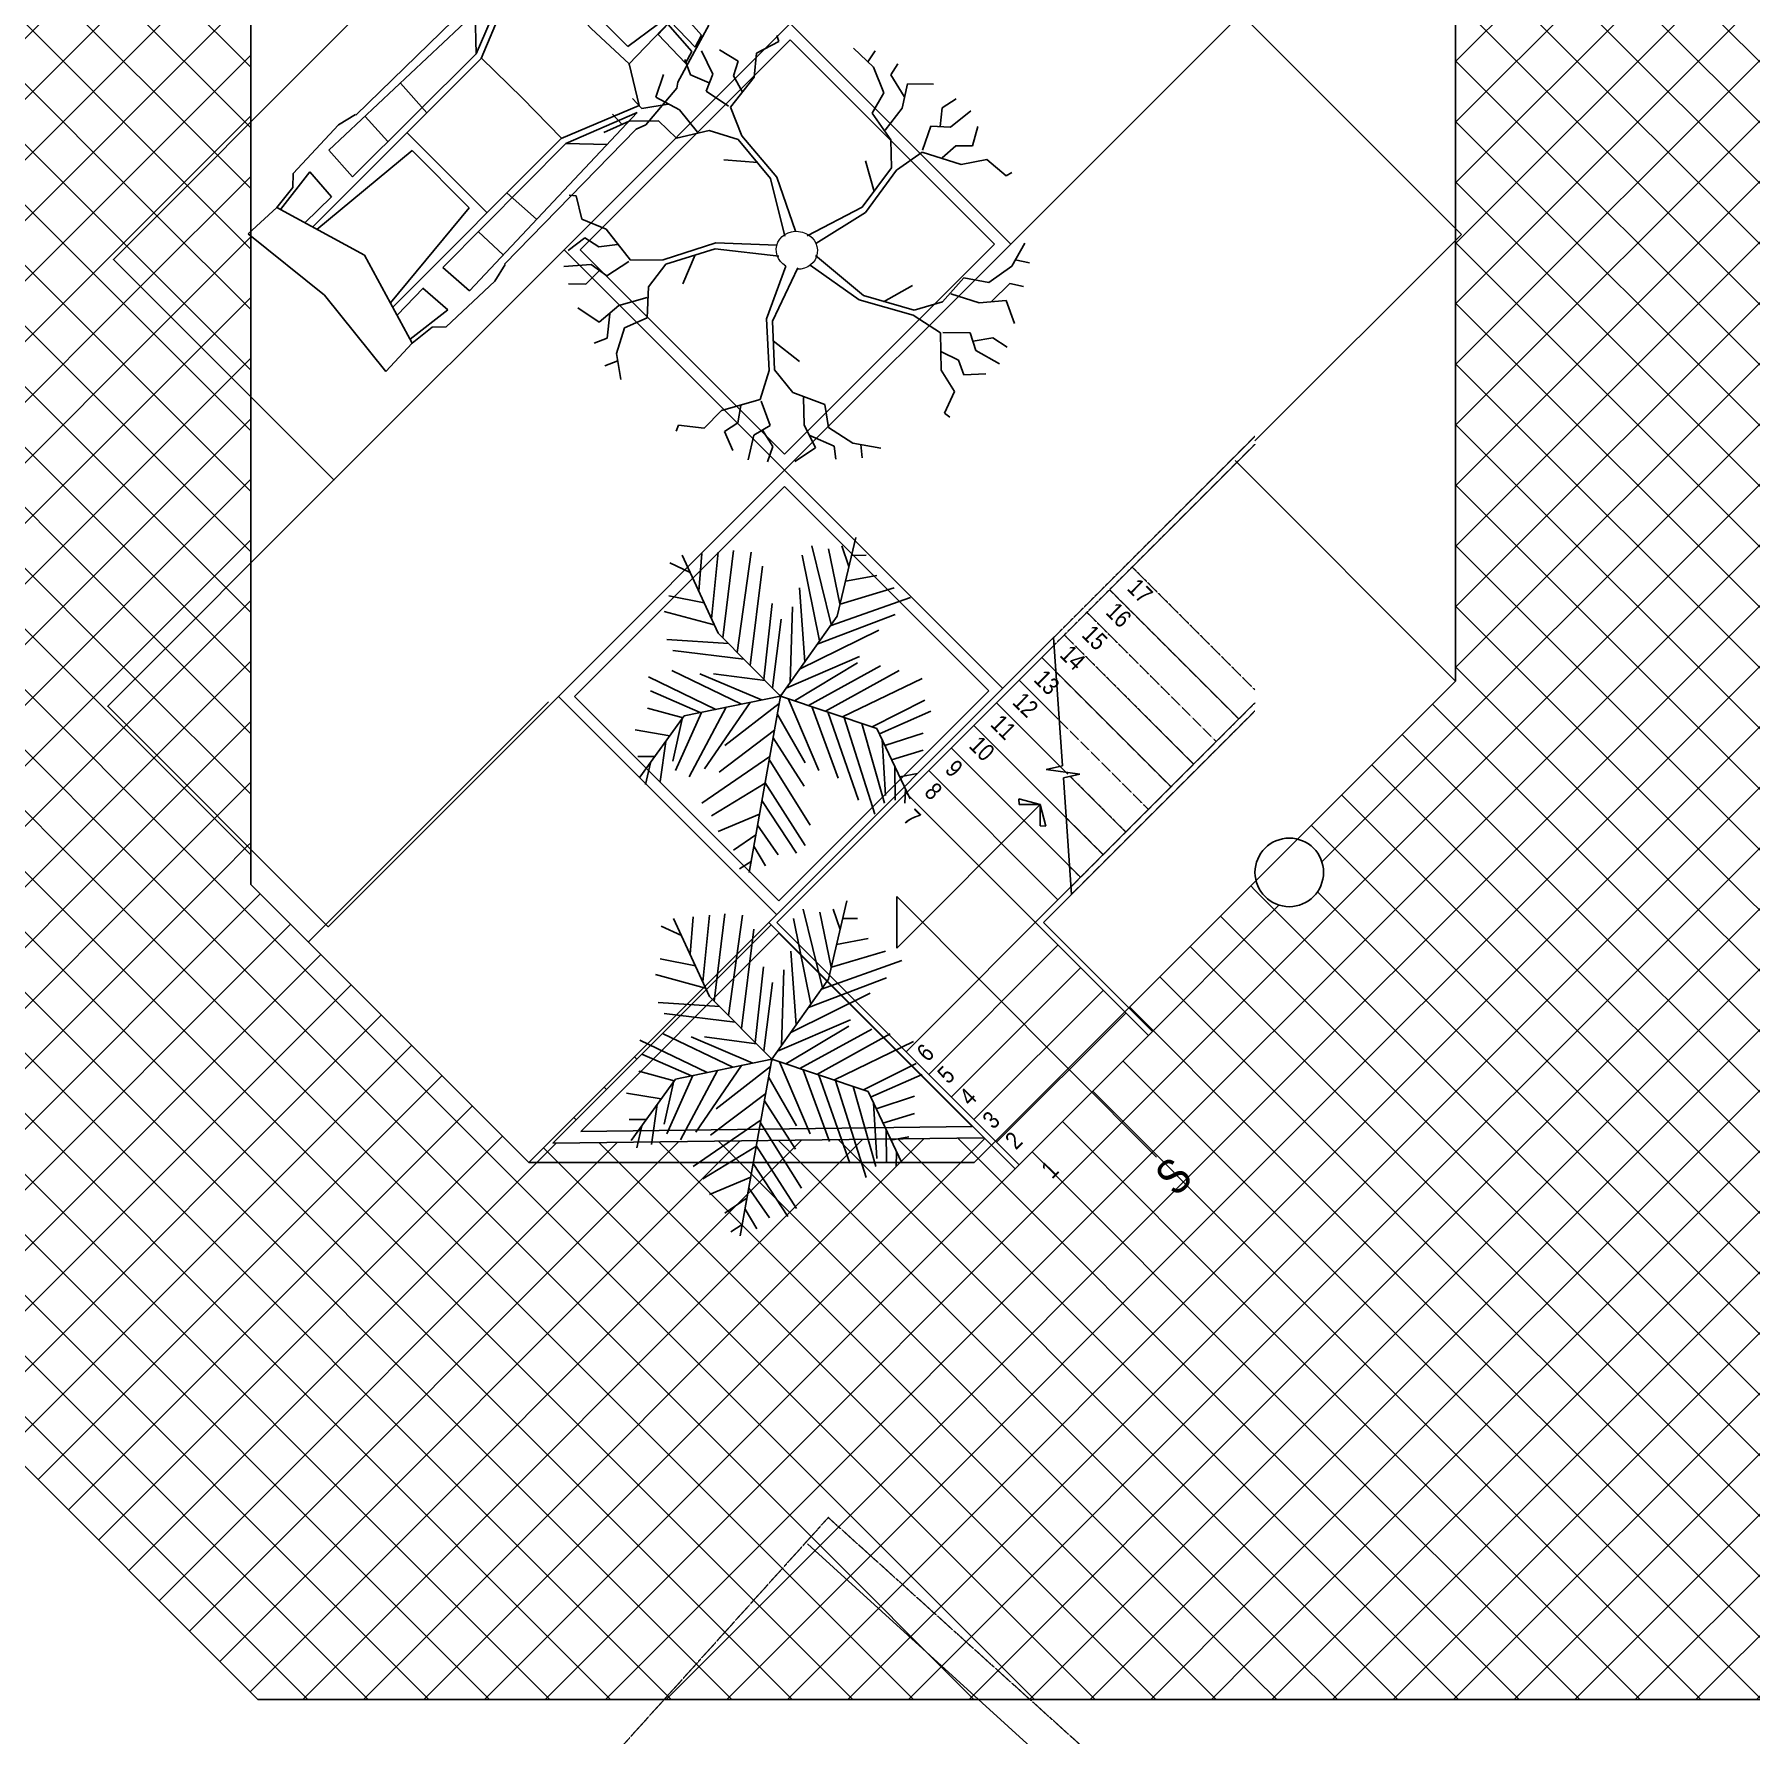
# Model space of a CAD drawing. Header units: millimetres. Extents: x 4849 to 12923, y -7542 to -986.
# Drawn here: x 6698 to 8201, y -6250 to -4761 of the extents above; entities that cross this region are included whole.
import ezdxf

# ---------------------------------------------------------------- set-up
doc = ezdxf.new("R2010")
doc.units = ezdxf.units.MM
doc.linetypes.add('ACAD_ISO02W100', pattern=[15, 12, -3])
doc.layers.add('ARBOLES', color=84, linetype='Continuous', lineweight=0)
doc.layers.add('MOB', color=31, linetype='Continuous', lineweight=0)
for name, color, linetype in [('Arbustos', 82, 'Continuous'), ('col', 30, 'Continuous'), ('Esc', 31, 'Continuous'), ('muba', 32, 'Continuous'), ('mue', 31, 'Continuous'), ('Pav', 9, 'Continuous'), ('pro', 120, 'ACAD_ISO02W100'), ('sim', 4, 'Continuous'), ('tex', 120, 'Continuous')]:
    doc.layers.add(name, color=color, linetype=linetype)
doc.styles.add('tex-int', font='', dxfattribs={"height": 0.2})
doc.styles.get('tex-int').set_extended_font_data('Technical')
pattern_1 = [(135, (611749.955, 3302.552), (-26.5165043, -26.5165043), []), (225, (611749.955, 3302.552), (26.5165043, -26.5165043), [])]

# ---------------------------------------------------------------- blocks, each defined once
blk = doc.blocks.new('a29')
at = {"layer": 'ARBOLES', "lineweight": -2}
for p, q in [((-0.3198, 0.6486), (-0.32, 0.7399)), ((-0.209, 0.5684), (-0.1783, 0.7554)), ((-0.3532, 0.6728), (-0.4701, 0.6985)), ((-0.1032, 0.4918), (-0.4312, 0.7293)), ((-0.1131, 0.4989), (-0.0615, 0.6882)), ((-0.0859, 0.4078), (0.0302, 0.6727)), ((-0.0684, 0.3227), (0.1052, 0.683)), ((-0.2396, 0.5905), (-0.4534, 0.621)), ((-0.1122, 0.5022), (-0.345, 0.5538)), ((-0.0404, 0.1862), (0.1386, 0.559)), ((0.2006, 0.1736), (0.247, 0.5538)), ((0.2839, 0.2564), (0.3053, 0.5848)), ((0.3835, 0.3315), (0.4554, 0.6003)), ((0.5017, 0.3859), (0.5388, 0.5745)), ((0.664, 0.4605), (0.7139, 0.5693)), ((-0.0574, 0.2689), (-0.4284, 0.4659)), ((-0.0844, 0.4004), (-0.395, 0.5383)), ((0.0027, -0.0231), (-0.1032, 0.4918)), ((0.3387, 0.3109), (0.7552, 0.5025)), ((-0.3205, 0.0349), (-0.5701, 0.3987)), ((-0.0308, 0.1399), (-0.3867, 0.3832)), ((-0.0182, 0.0785), (0.1219, 0.4091)), ((0.5637, 0.4144), (0.7639, 0.3987)), ((-0.6281, 0.0901), (-0.7202, 0.3109)), ((-0.4623, 0.0603), (-0.6368, 0.347)), ((-0.1798, 0.0097), (-0.4034, 0.3057)), ((0.0027, -0.0231), (0.3387, 0.3109)), ((0.0852, 0.0589), (0.1219, 0.3367)), ((0.3131, 0.2854), (0.7806, 0.2282)), ((0.4162, 0.3465), (0.7722, 0.3109)), ((-0.881, 0.1354), (-0.9203, 0.1972)), ((-0.738, 0.1098), (-0.8202, 0.2282)), ((-0.0368, -0.016), (-0.2616, 0.2747)), ((0.2357, 0.2085), (0.7722, 0.1351)), ((0.0027, -0.0231), (-0.9403, 0.1461)), ((-0.7986, 0.1207), (-0.9036, 0.0576)), ((-0.6865, 0.1005), (-0.8453, -0.0096)), ((0.1663, 0.1395), (0.6972, 0.0731)), ((-0.555, 0.077), (-0.8369, -0.1078)), ((-0.4611, 0.0601), (-0.7952, -0.1543)), ((-0.3365, 0.0378), (-0.6868, -0.1802)), ((-0.2198, 0.0168), (-0.4784, -0.1491)), ((0.0472, 0.0212), (0.4137, -0.0251)), ((0.0925, 0.0662), (0.4971, 0.0214)), ((-0.0109, -0.0636), (-0.395, -0.2267)), ((-0.0951, -0.0055), (-0.3533, -0.1543)), ((0.0027, -0.0231), (-0.1699, -0.5368)), ((0.0027, -0.0231), (-0.0054, -0.0231)), ((0.0027, -0.0231), (0.0027, -0.016)), ((0.0027, -0.0231), (0.0108, -0.0231)), ((0.0027, -0.0231), (0.0027, -0.0301)), ((0.0027, -0.0231), (0.4304, -0.3249)), ((0.0457, -0.0534), (0.2136, -0.4437)), ((0.0746, -0.0738), (0.4804, -0.0871)), ((-0.0474, -0.1722), (0.1636, -0.5575)), ((-0.0221, -0.0969), (0.1803, -0.4334)), ((0.1461, -0.1242), (0.3554, -0.5471)), ((0.1858, -0.1522), (0.5805, -0.1233)), ((0.2976, -0.2312), (0.7556, -0.1388)), ((-0.0818, -0.2744), (-0.5534, -0.4386)), ((-0.0535, -0.1904), (-0.4367, -0.33)), ((-0.0779, -0.2629), (0.1386, -0.6557)), ((0.2796, -0.2184), (0.4387, -0.635)), ((0.3849, -0.2928), (0.8056, -0.1905)), ((-0.1116, -0.3632), (-0.6285, -0.5264)), ((-0.1087, -0.3545), (0.0969, -0.7797)), ((0.3777, -0.2877), (0.5304, -0.7177)), ((0.4304, -0.3249), (0.8494, -0.4241)), ((0.4943, -0.3406), (0.5805, -0.6298)), ((0.4955, -0.3403), (0.7889, -0.2784)), ((0.6954, -0.3876), (0.8056, -0.3507)), ((-0.143, -0.4567), (-0.5701, -0.5781)), ((0.6162, -0.3689), (0.6472, -0.5368)), ((0.7542, -0.4015), (0.7556, -0.4799)), ((-0.1699, -0.5368), (-0.547, -0.7149)), ((-0.1615, -0.5118), (-0.0198, -0.7946)), ((-0.3758, -0.634), (-0.5534, -0.635)), ((-0.2299, -0.5651), (-0.5284, -0.5833)), ((-0.3385, -0.6164), (-0.2866, -0.7849)), ((-0.2616, -0.5801), (-0.1949, -0.7849)), ((-0.1992, -0.5506), (-0.0782, -0.8262)), ((-0.4933, -0.6896), (-0.5701, -0.6867)), ((-0.4293, -0.6593), (-0.4117, -0.7539))]:
    blk.add_line(p, q, dxfattribs=at)
blk = doc.blocks.new('auto2pl')
at = {"color": 0, "linetype": 'ByBlock'}
for p, q in [((45.33, 49.616), (45.423, 48.763)), ((45.668, 49.602), (45.33, 49.616)), ((45.892, 49.627), (45.668, 49.602)), ((45.917, 48.763), (45.668, 49.602)), ((46.094, 49.617), (45.679, 49.566)), ((45.98, 49.712), (45.892, 49.627)), ((46.564, 49.731), (45.98, 49.712)), ((46.074, 49.329), (46.094, 49.617)), ((46.327, 49.324), (46.346, 49.634)), ((46.346, 49.634), (48.487, 49.568)), ((46.731, 49.69), (46.564, 49.731)), ((48.38, 49.663), (46.73, 49.685)), ((46.766, 49.324), (46.779, 49.619)), ((47.184, 49.26), (47.204, 49.605)), ((48.467, 49.698), (48.38, 49.663)), ((48.885, 49.662), (48.467, 49.698)), ((48.928, 49.632), (48.885, 49.662)), ((49.472, 49.471), (48.928, 49.632)), ((47.855, 49.319), (48.105, 49.582)), ((48.487, 49.568), (47.855, 49.319)), ((48.544, 49.538), (47.857, 49.26)), ((48.74, 49.217), (48.544, 49.538)), ((49.204, 49.528), (49.093, 49.562)), ((49.093, 49.562), (49.1, 49.214)), ((49.224, 49.21), (49.204, 49.528)), ((49.365, 49.488), (49.252, 49.523)), ((49.252, 49.523), (49.258, 49.211)), ((49.383, 49.208), (49.365, 49.488)), ((49.507, 48.763), (49.472, 49.471)), ((49.473, 49.457), (49.511, 49.442)), ((49.545, 48.768), (49.511, 49.442)), ((46.075, 49.33), (45.748, 49.334)), ((47.855, 49.319), (46.327, 49.324)), ((47.861, 49.26), (45.77, 49.26)), ((45.782, 49.218), (46.86, 49.118)), ((46.939, 49.26), (46.939, 48.266)), ((47.861, 49.26), (47.867, 48.763)), ((48.725, 48.763), (48.74, 49.217)), ((49.377, 49.204), (48.731, 49.216)), ((49.48, 49.196), (48.843, 49.101)), ((49.1, 49.214), (49.224, 49.21)), ((49.258, 49.211), (49.383, 49.208)), ((46.86, 48.409), (46.86, 49.118)), ((48.839, 48.426), (48.843, 49.101)), ((49.545, 48.759), (49.545, 48.999)), ((45.33, 47.911), (45.423, 48.763)), ((45.917, 48.763), (45.668, 47.924)), ((47.861, 48.267), (47.867, 48.763)), ((48.725, 48.763), (48.74, 48.309)), ((49.507, 48.763), (49.472, 48.055)), ((49.545, 48.759), (49.511, 48.085)), ((49.545, 48.759), (49.545, 48.518)), ((45.782, 48.308), (46.86, 48.409)), ((49.48, 48.33), (48.839, 48.426)), ((47.861, 48.267), (45.77, 48.267)), ((47.184, 48.266), (47.204, 47.922)), ((48.544, 47.989), (47.857, 48.267)), ((48.74, 48.309), (48.544, 47.989)), ((49.377, 48.322), (48.731, 48.31)), ((49.093, 47.964), (49.1, 48.312)), ((49.1, 48.312), (49.224, 48.316)), ((49.224, 48.316), (49.204, 47.998)), ((49.252, 48.003), (49.258, 48.315)), ((49.258, 48.315), (49.383, 48.319)), ((49.383, 48.319), (49.365, 48.038)), ((46.075, 48.196), (45.748, 48.192)), ((46.074, 48.198), (46.094, 47.91)), ((47.855, 48.207), (46.327, 48.202)), ((46.327, 48.202), (46.346, 47.893)), ((46.766, 48.203), (46.779, 47.907)), ((48.487, 47.959), (47.855, 48.207)), ((47.855, 48.207), (48.105, 47.945)), ((46.094, 47.91), (45.679, 47.961)), ((46.346, 47.893), (48.487, 47.959)), ((49.472, 48.055), (48.928, 47.894)), ((49.204, 47.998), (49.093, 47.964)), ((49.365, 48.038), (49.252, 48.003)), ((49.473, 48.07), (49.511, 48.085)), ((45.668, 47.924), (45.33, 47.911)), ((45.892, 47.899), (45.668, 47.924)), ((45.98, 47.814), (45.892, 47.899)), ((46.564, 47.795), (45.98, 47.814)), ((46.731, 47.836), (46.564, 47.795)), ((48.38, 47.863), (46.73, 47.842)), ((48.467, 47.829), (48.38, 47.863)), ((48.885, 47.865), (48.467, 47.829)), ((48.928, 47.894), (48.885, 47.865))]:
    blk.add_line(p, q, dxfattribs=at)
blk = doc.blocks.new('a36')
at = {"layer": 'ARBOLES', "lineweight": -2}
for p, q in [((-0.257, 2.205), (-0.277, 2.271)), ((-0.257, 2.205), (-0.277, 2.271)), ((-0.97, 1.853), (-1.091, 2.106)), ((-0.97, 1.853), (-1.091, 2.106)), ((-0.694, 1.994), (-0.896, 2.114)), ((-0.694, 1.994), (-0.896, 2.114)), ((-0.522, 1.82), (-0.496, 2.08)), ((-0.522, 1.82), (-0.496, 2.08)), ((-0.496, 2.08), (-0.257, 2.205)), ((-0.496, 2.08), (-0.257, 2.205)), ((0.767, 1.927), (0.551, 2.133)), ((0.767, 1.927), (0.551, 2.133)), ((0.707, 1.984), (0.784, 2.106)), ((0.707, 1.984), (0.784, 2.106)), ((-1.21, 1.845), (-1.27, 2.011)), ((-1.21, 1.845), (-1.27, 2.011)), ((-0.746, 1.836), (-0.694, 1.994)), ((-0.746, 1.836), (-0.694, 1.994)), ((0.879, 1.65), (0.767, 1.927)), ((0.879, 1.65), (0.767, 1.927)), ((0.956, 1.845), (1.031, 1.965)), ((0.956, 1.845), (1.031, 1.965)), ((-1.585, 1.604), (-1.503, 1.849)), ((-1.585, 1.604), (-1.503, 1.849)), ((-1.01, 1.758), (-1.21, 1.845)), ((-1.01, 1.758), (-1.21, 1.845)), ((-1.04, 1.67), (-0.97, 1.853)), ((-1.04, 1.67), (-0.97, 1.853)), ((-0.799, 1.507), (-1.04, 1.67)), ((-0.799, 1.507), (-1.04, 1.67)), ((-0.777, 1.496), (-0.522, 1.82)), ((-0.777, 1.496), (-0.522, 1.82)), ((-0.653, 1.665), (-0.746, 1.836)), ((-0.653, 1.665), (-0.746, 1.836)), ((1.098, 1.611), (0.956, 1.845)), ((1.098, 1.611), (0.956, 1.845)), ((1.078, 1.485), (1.133, 1.749)), ((1.078, 1.485), (1.133, 1.749)), ((1.133, 1.749), (1.414, 1.746)), ((1.133, 1.749), (1.414, 1.746)), ((-1.734, 1.481), (-1.837, 1.588)), ((-1.734, 1.481), (-1.837, 1.588)), ((-1.452, 1.527), (-1.734, 1.481)), ((-1.452, 1.527), (-1.734, 1.481)), ((-1.328, 1.467), (-1.585, 1.604)), ((-1.328, 1.467), (-1.585, 1.604)), ((-0.655, 1.186), (-0.777, 1.496)), ((-0.655, 1.186), (-0.777, 1.496)), ((0.752, 1.43), (0.879, 1.65)), ((0.752, 1.43), (0.879, 1.65)), ((0.893, 1.249), (1.078, 1.485)), ((0.893, 1.249), (1.078, 1.485)), ((1.486, 1.288), (1.508, 1.488)), ((1.486, 1.288), (1.508, 1.488)), ((1.508, 1.488), (1.659, 1.587)), ((1.508, 1.488), (1.659, 1.587)), ((-1.872, 1.344), (-2.145, 1.224)), ((-1.872, 1.344), (-2.145, 1.224)), ((-1.947, 1.31), (-2.052, 1.419)), ((-1.947, 1.31), (-2.052, 1.419)), ((-1.554, 1.348), (-1.872, 1.344)), ((-1.554, 1.348), (-1.872, 1.344)), ((-1.362, 1.163), (-1.554, 1.348)), ((-1.362, 1.163), (-1.554, 1.348)), ((-1.135, 1.225), (-1.328, 1.467)), ((-1.135, 1.225), (-1.328, 1.467)), ((0.955, 1.142), (0.752, 1.43)), ((0.955, 1.142), (0.752, 1.43)), ((1.598, 1.28), (1.819, 1.457)), ((1.598, 1.28), (1.819, 1.457)), ((-1.008, 1.243), (-1.362, 1.163)), ((-1.008, 1.243), (-1.362, 1.163)), ((-0.696, 1.148), (-1.008, 1.243)), ((-0.696, 1.148), (-1.008, 1.243)), ((-0.344, 0.726), (-0.696, 1.148)), ((-0.344, 0.726), (-0.696, 1.148)), ((-0.276, 0.739), (-0.655, 1.186)), ((-0.276, 0.739), (-0.655, 1.186)), ((0.962, 0.842), (0.955, 1.142)), ((0.962, 0.842), (0.955, 1.142)), ((1.298, 1.033), (1.385, 1.29)), ((1.298, 1.033), (1.385, 1.29)), ((1.385, 1.29), (1.598, 1.28)), ((1.385, 1.29), (1.598, 1.28)), ((1.836, 1.078), (1.893, 1.289)), ((1.836, 1.078), (1.893, 1.289)), ((-0.483, 0.897), (-0.851, 0.928)), ((-0.483, 0.897), (-0.851, 0.928)), ((1.015, 0.817), (1.294, 1.011)), ((1.015, 0.817), (1.294, 1.011)), ((1.294, 1.011), (1.715, 0.878)), ((1.294, 1.011), (1.715, 0.878)), ((1.51, 0.95), (1.656, 1.079)), ((1.51, 0.95), (1.656, 1.079)), ((1.656, 1.079), (1.836, 1.078)), ((1.656, 1.079), (1.836, 1.078)), ((1.715, 0.878), (1.993, 0.929)), ((1.715, 0.878), (1.993, 0.929)), ((1.993, 0.929), (2.202, 0.754)), ((1.993, 0.929), (2.202, 0.754)), ((0.645, 0.416), (0.962, 0.842)), ((0.645, 0.416), (0.962, 0.842)), ((0.681, 0.359), (1.015, 0.817)), ((0.681, 0.359), (1.015, 0.817)), ((0.775, 0.585), (0.682, 0.916)), ((0.775, 0.585), (0.682, 0.916)), ((2.202, 0.754), (2.263, 0.79)), ((2.202, 0.754), (2.263, 0.79)), ((-0.192, 0.102), (-0.344, 0.726)), ((-0.192, 0.102), (-0.344, 0.726)), ((-0.077, 0.156), (-0.276, 0.739)), ((-0.077, 0.156), (-0.276, 0.739)), ((-2.446, 0.54), (-2.52, 0.545)), ((-2.446, 0.54), (-2.52, 0.545)), ((-2.384, 0.288), (-2.446, 0.54)), ((-2.384, 0.288), (-2.446, 0.54)), ((0.052, 0.107), (0.645, 0.416)), ((0.052, 0.107), (0.645, 0.416)), ((-2.122, 0.178), (-2.384, 0.288)), ((-2.122, 0.178), (-2.384, 0.288)), ((0.145, 0.022), (0.681, 0.359)), ((0.145, 0.022), (0.681, 0.359)), ((-2.35, 0.086), (-2.531, -0.051)), ((-2.35, 0.086), (-2.531, -0.051)), ((-2.202, -0.013), (-2.35, 0.086)), ((-2.202, -0.013), (-2.35, 0.086)), ((-1.999, 0.011), (-2.202, -0.013)), ((-1.999, 0.011), (-2.202, -0.013)), ((-1.859, -0.155), (-2.122, 0.178)), ((-1.859, -0.155), (-2.122, 0.178)), ((-0.936, 0.029), (-1.504, -0.152)), ((-0.936, 0.029), (-1.504, -0.152)), ((-0.278, 0.006), (-0.936, 0.029)), ((-0.278, 0.006), (-0.936, 0.029)), ((2.261, -0.221), (2.401, 0.026)), ((2.261, -0.221), (2.401, 0.026)), ((-1.876, -0.17), (-2.113, -0.327)), ((-1.876, -0.17), (-2.113, -0.327)), ((-1.504, -0.152), (-1.859, -0.155)), ((-1.504, -0.152), (-1.859, -0.155)), ((-0.942, -0.035), (-1.477, -0.201)), ((-0.942, -0.035), (-1.477, -0.201)), ((-1.158, -0.099), (-1.293, -0.412)), ((-1.158, -0.099), (-1.293, -0.412)), ((-0.255, -0.113), (-0.942, -0.035)), ((-0.255, -0.113), (-0.942, -0.035)), ((0.139, -0.105), (0.658, -0.538)), ((0.139, -0.105), (0.658, -0.538)), ((2.299, -0.153), (2.452, -0.186)), ((2.299, -0.153), (2.452, -0.186)), ((-2.282, -0.203), (-2.578, -0.224)), ((-2.282, -0.203), (-2.578, -0.224)), ((-2.195, -0.271), (-2.341, -0.417)), ((-2.195, -0.271), (-2.341, -0.417)), ((-2.113, -0.327), (-2.282, -0.203)), ((-2.113, -0.327), (-2.282, -0.203)), ((-1.477, -0.201), (-1.663, -0.443)), ((-1.477, -0.201), (-1.663, -0.443)), ((-0.18, -0.221), (-0.388, -0.79)), ((-0.18, -0.221), (-0.388, -0.79)), ((-0.051, -0.241), (-0.323, -0.817)), ((-0.051, -0.241), (-0.323, -0.817)), ((0.082, -0.211), (0.612, -0.586)), ((0.082, -0.211), (0.612, -0.586)), ((1.513, -0.606), (1.742, -0.348)), ((1.513, -0.606), (1.742, -0.348)), ((1.742, -0.348), (2.012, -0.397)), ((1.742, -0.348), (2.012, -0.397)), ((2.012, -0.397), (2.261, -0.221)), ((2.012, -0.397), (2.261, -0.221)), ((-2.341, -0.417), (-2.529, -0.413)), ((-2.341, -0.417), (-2.529, -0.413)), ((-1.663, -0.443), (-1.679, -0.78)), ((-1.663, -0.443), (-1.679, -0.78)), ((0.658, -0.538), (1.205, -0.696)), ((0.658, -0.538), (1.205, -0.696)), ((0.877, -0.605), (1.188, -0.43)), ((0.877, -0.605), (1.188, -0.43)), ((1.602, -0.522), (1.909, -0.618)), ((1.602, -0.522), (1.909, -0.618)), ((2.046, -0.6), (2.239, -0.41)), ((2.046, -0.6), (2.239, -0.41)), ((2.239, -0.41), (2.389, -0.442)), ((2.239, -0.41), (2.389, -0.442)), ((-2.197, -0.826), (-2.427, -0.672)), ((-2.197, -0.826), (-2.427, -0.672)), ((-1.984, -0.648), (-2.197, -0.826)), ((-1.984, -0.648), (-2.197, -0.826)), ((-2.081, -0.736), (-2.112, -0.998)), ((-2.081, -0.736), (-2.112, -0.998)), ((-1.679, -0.56), (-1.984, -0.648)), ((-1.679, -0.56), (-1.984, -0.648)), ((0.612, -0.586), (1.197, -0.75)), ((0.612, -0.586), (1.197, -0.75)), ((1.205, -0.696), (1.513, -0.606)), ((1.205, -0.696), (1.513, -0.606)), ((1.909, -0.618), (2.2, -0.592)), ((1.909, -0.618), (2.2, -0.592)), ((2.2, -0.592), (2.291, -0.839)), ((2.2, -0.592), (2.291, -0.839)), ((-1.924, -0.886), (-2.009, -1.166)), ((-1.924, -0.886), (-2.009, -1.166)), ((-1.679, -0.78), (-1.924, -0.886)), ((-1.679, -0.78), (-1.924, -0.886)), ((-0.388, -0.79), (-0.36, -1.349)), ((-0.388, -0.79), (-0.36, -1.349)), ((-0.323, -0.817), (-0.302, -1.341)), ((-0.323, -0.817), (-0.302, -1.341)), ((1.197, -0.75), (1.492, -0.94)), ((1.197, -0.75), (1.492, -0.94)), ((-2.112, -0.998), (-2.251, -1.053)), ((-2.112, -0.998), (-2.251, -1.053)), ((-0.318, -1.027), (-0.033, -1.251)), ((-0.318, -1.027), (-0.033, -1.251)), ((1.492, -0.94), (1.497, -1.346)), ((1.492, -0.94), (1.497, -1.346)), ((1.516, -0.937), (1.811, -0.942)), ((1.516, -0.937), (1.811, -0.942)), ((1.811, -0.942), (1.872, -1.131)), ((1.811, -0.942), (1.872, -1.131)), ((1.843, -1.03), (2.058, -0.994)), ((1.843, -1.03), (2.058, -0.994)), ((2.058, -0.994), (2.211, -1.098)), ((2.058, -0.994), (2.211, -1.098)), ((-1.996, -1.243), (-2.137, -1.298)), ((-1.996, -1.243), (-2.137, -1.298)), ((-2.009, -1.166), (-1.962, -1.446)), ((-2.009, -1.166), (-1.962, -1.446)), ((1.502, -1.147), (1.685, -1.238)), ((1.502, -1.147), (1.685, -1.238)), ((1.685, -1.238), (1.744, -1.396)), ((1.685, -1.238), (1.744, -1.396)), ((1.872, -1.131), (2.13, -1.275)), ((1.872, -1.131), (2.13, -1.275)), ((-0.36, -1.349), (-0.457, -1.661)), ((-0.36, -1.349), (-0.457, -1.661)), ((-0.302, -1.341), (-0.105, -1.586)), ((-0.302, -1.341), (-0.105, -1.586)), ((1.497, -1.346), (1.643, -1.575)), ((1.497, -1.346), (1.643, -1.575)), ((1.744, -1.396), (1.981, -1.386)), ((1.744, -1.396), (1.981, -1.386)), ((-0.457, -1.661), (-0.874, -1.779)), ((-0.457, -1.661), (-0.874, -1.779)), ((-0.105, -1.586), (0.24, -1.714)), ((-0.105, -1.586), (0.24, -1.714)), ((0.012, -1.64), (0.017, -1.936)), ((0.012, -1.64), (0.017, -1.936)), ((1.643, -1.575), (1.533, -1.808)), ((1.643, -1.575), (1.533, -1.808)), ((-0.874, -1.779), (-1.062, -1.971)), ((-0.874, -1.779), (-1.062, -1.971)), ((-0.667, -1.727), (-0.7, -1.913)), ((-0.667, -1.727), (-0.7, -1.913)), ((-0.446, -1.681), (-0.351, -1.941)), ((-0.446, -1.681), (-0.351, -1.941)), ((0.24, -1.714), (0.28, -1.964)), ((0.24, -1.714), (0.28, -1.964)), ((1.533, -1.808), (1.591, -1.851)), ((1.533, -1.808), (1.591, -1.851)), ((-1.339, -1.94), (-1.365, -2.003)), ((-1.339, -1.94), (-1.365, -2.003)), ((-1.062, -1.971), (-1.339, -1.94)), ((-1.062, -1.971), (-1.339, -1.94)), ((-0.7, -1.913), (-0.843, -2.009)), ((-0.7, -1.913), (-0.843, -2.009)), ((-0.843, -2.009), (-0.753, -2.214)), ((-0.843, -2.009), (-0.753, -2.214)), ((-0.351, -1.941), (-0.525, -2.047)), ((-0.351, -1.941), (-0.525, -2.047)), ((-0.432, -1.994), (-0.322, -2.171)), ((-0.432, -1.994), (-0.322, -2.171)), ((0.017, -1.936), (0.142, -2.183)), ((0.017, -1.936), (0.142, -2.183)), ((0.28, -1.964), (0.545, -2.133)), ((0.28, -1.964), (0.545, -2.133)), ((-0.525, -2.047), (-0.587, -2.314)), ((-0.525, -2.047), (-0.587, -2.314)), ((-0.322, -2.171), (-0.378, -2.335)), ((-0.322, -2.171), (-0.378, -2.335)), ((0.142, -2.183), (-0.082, -2.333)), ((0.142, -2.183), (-0.082, -2.333)), ((0.081, -2.051), (0.343, -2.167)), ((0.081, -2.051), (0.343, -2.167)), ((0.343, -2.167), (0.361, -2.307)), ((0.343, -2.167), (0.361, -2.307)), ((0.545, -2.133), (0.848, -2.186)), ((0.545, -2.133), (0.848, -2.186)), ((0.629, -2.147), (0.646, -2.29)), ((0.629, -2.147), (0.646, -2.29))]:
    blk.add_line(p, q, dxfattribs=at)
at = {"layer": 'ARBOLES', "extrusion": (0, 0, -1)}
blk.add_ellipse((-0.061, -0.05), major_axis=(0.22, -0.039), ratio=0.916051, start_param=1.968836, end_param=7.677237, dxfattribs=at)
blk.add_ellipse((-0.061, -0.05), major_axis=(0.22, -0.039), ratio=0.916051, start_param=1.968836, end_param=7.677237, dxfattribs=at)

msp = doc.modelspace()

# ---------------------------------------------------------------- hatches: boundary and pattern name
at = {"layer": 'Pav', "ltscale": 0.05}
h = msp.add_hatch(dxfattribs=at)
h.set_pattern_fill('ANSI37', color=256, scale=300, angle=90, style=0)
h.set_pattern_definition(pattern_1)
h.paths.add_polyline_path([(6762.1, -5349.5), (6887.3, -5224.3), (6887.3, -5078.6), (6767.1, -4958.4), (6887.3, -4838.2), (6887.3, -4701), (6387.3, -4701), (6387.3, -5495), (6887.3, -5495), (6887.3, -5474.6)])
h = msp.add_hatch(dxfattribs=at)
h.set_pattern_fill('ANSI37', color=256, scale=300, angle=90, style=0)
h.set_pattern_definition(pattern_1)
h.paths.add_polyline_path([(8449.2, -4701), (7942.3, -4701), (7942.3, -4931.6), (7947.3, -4936.5), (7942.3, -4941.5), (7942.3, -5327.5), (7803.9, -5465.9, -0.344237), (7826.6, -5495), (8449.2, -5495)])
h = msp.add_hatch(dxfattribs=at)
h.set_pattern_fill('ANSI37', color=256, scale=300, angle=90, style=0)
h.set_pattern_definition(pattern_1)
h.paths.add_polyline_path([(6887.3, -4937.7), (6885.2, -4936), (6887.3, -4934.1), (6887.3, -4838.2), (6767.1, -4958.4), (6887.3, -5078.6)])
h.paths.add_polyline_path([(6762.1, -5349.5), (6887.3, -5474.6), (6887.3, -5224.3)])
h = msp.add_hatch(dxfattribs=at)
h.set_pattern_fill('ANSI37', color=256, scale=300, angle=90, style=0)
h.set_pattern_definition(pattern_1)
h.paths.add_polyline_path([(7766.6, -5503.2), (7656.1, -5613.7), (7676.8, -5634.3), (7673.3, -5637.9), (7560.1, -5751), (7556.6, -5754.5), (7529.3, -5727.2), (7454, -5728.2), (7447.9, -5729.3), (7447.4, -5728.3), (7330.9, -5729.7), (7330.1, -5734.5), (7330.2, -5734.7), (7330, -5734.7), (7330.9, -5729.7), (7151.8, -5732), (7237.5, -5646.3), (7234.8, -5645), (7142.9, -5736.9), (7130.7, -5749), (6887.3, -5505.6), (6887.3, -5495), (6387.3, -5495), (6387.3, -5712.7), (6893.6, -6219), (7249.2, -6219), (7393, -6059.7), (7569.7, -6219), (7766.6, -6219)])
h.paths.add_polyline_path([(7588.9, -5769.4), (7596.9, -5761.4), (7580.6, -5745.1), (7572.6, -5753.1)], flags=24)
h.paths.add_polyline_path([(7765.3, -6240.5), (7765.3, -5883.9), (7717.3, -5883.9), (7717.3, -6240.5)], flags=9)
h.paths.add_polyline_path([(7696.6, -5790.3), (7722.3, -5766.5), (7691.6, -5733.6), (7666, -5757.4)], flags=24)
h = msp.add_hatch(dxfattribs=at)
h.set_pattern_fill('ANSI37', color=256, scale=300, angle=90, style=0)
h.set_pattern_definition(pattern_1)
h.paths.add_polyline_path([(8590.6, -5749), (8449.2, -5607.6), (8449.2, -5495), (7826.6, -5495, -0.414214), (7796.6, -5525), (7796.6, -6219), (8590.6, -6219)])
h = msp.add_hatch(dxfattribs=at)
h.set_pattern_fill('ANSI37', color=256, scale=300, angle=90, style=0)
h.set_pattern_definition(pattern_1)
h.paths.add_polyline_path([(7766.6, -6219), (7796.6, -6219), (7796.6, -5525, -0.344237), (7767.5, -5502.3), (7766.6, -5503.2)])
h = msp.add_hatch(dxfattribs=at)
h.set_pattern_fill('ANSI37', color=256, scale=300, angle=90, style=0)
h.set_pattern_definition(pattern_1)
h.paths.add_polyline_path([(7249.2, -6219), (7569.7, -6219), (7393, -6059.7)])

# ---------------------------------------------------------------- linework, layer by layer
at = {"layer": 'col', "ltscale": 1.5}
msp.add_circle((7796.6, -5495), 30, dxfattribs=at)
at = {"layer": 'Esc', "ltscale": 0.05}
for p, q in [((7340.9, -5538.9), (7590.3, -5289.5)), ((7348, -5538.9), (7590.7, -5296.1)), ((7579.9, -5306.9), (7592.4, -5319.4)), ((7560.1, -5326.7), (7594.3, -5360.9)), ((7540.3, -5346.5), (7602.8, -5409)), ((7520.5, -5366.3), (7601.2, -5447.1)), ((7500.7, -5386.1), (7604.2, -5489.6)), ((7480.9, -5405.9), (7594.1, -5519.1)), ((7461.1, -5425.7), (7574.3, -5538.9)), ((7461.1, -5652), (7605.4, -5507.7)), ((7581.3, -5538.9), (7605.9, -5514.3)), ((7340.9, -5538.9), (7556.6, -5754.5)), ((7348, -5538.9), (7560.1, -5751)), ((7574.3, -5538.9), (7673.3, -5637.9)), ((7581.3, -5538.9), (7676.8, -5634.3)), ((7480.9, -5671.8), (7594.1, -5558.7)), ((7500.7, -5691.6), (7613.9, -5578.5)), ((7520.5, -5711.4), (7633.7, -5598.3)), ((7540.3, -5731.2), (7653.5, -5618.1)), ((7673.3, -5637.9), (7676.8, -5634.3)), ((7560.1, -5751), (7673.3, -5637.9)), ((7560.1, -5751), (7556.6, -5754.5))]:
    msp.add_line(p, q, dxfattribs=at)
at = {"layer": 'muba', "ltscale": 0.05}
for p, q in [((7161.7, -4949.9), (7359.6, -4752)), ((7359.6, -4752), (7552.7, -4945)), ((7175.8, -4949.9), (7359.6, -4766.1)), ((7359.6, -4766.1), (7538.5, -4945)), ((7161.7, -4949.9), (7354.7, -5143)), ((7175.8, -4949.9), (7354.7, -5128.8)), ((7354.7, -5128.8), (7538.5, -4945)), ((7354.7, -5143), (7552.7, -4945)), ((7156.7, -5341), (7354.7, -5143)), ((7354.7, -5143), (7545.8, -5334)), ((7170.9, -5341), (7354.7, -5157.1)), ((7354.7, -5157.1), (7533.6, -5336)), ((7156.7, -5341), (7347.8, -5532)), ((7170.9, -5341), (7349.7, -5519.9)), ((7349.7, -5519.9), (7533.6, -5336)), ((7151.8, -5732), (7342.9, -5540.9)), ((7176.2, -5721.7), (7349.7, -5548.2)), ((7349.7, -5548.2), (7518.9, -5717.4)), ((7518.9, -5717.4), (7176.2, -5721.7)), ((7529.3, -5727.2), (7151.8, -5732))]:
    msp.add_line(p, q, dxfattribs=at)
at = {"layer": 'Pav', "ltscale": 0.05}
for p, q in [((6887.3, -3091.7), (6887.3, -5505.6)), ((7942.3, -5327.5), (7942.3, -3109)), ((7552.7, -4945), (7952.2, -4545.5)), ((7754.2, -4743.5), (7947.3, -4936.5)), ((7766.6, -5117.1), (7947.3, -4936.5)), ((7749.3, -5134.5), (7942.3, -5327.5)), ((7942.3, -5327.5), (7520.8, -5749)), ((7130.7, -5749), (6887.3, -5505.6)), ((6893.6, -6219), (6387.3, -5712.7)), ((7520.8, -5749), (7130.7, -5749)), ((7374.9, -6082.7), (7592.9, -6281)), ((6893.6, -6219), (10902.1, -6219))]:
    msp.add_line(p, q, dxfattribs=at)
for points in [[(7359.6, -4752), (7161.7, -4949.9), (6960.1, -5151.5), (6767.1, -4958.4), (6965.1, -4760.4), (7166.6, -4558.9)], [(7354.7, -5143), (7156.7, -5341), (6955.2, -5542.5), (6762.1, -5349.5), (6960.1, -5151.5), (7161.7, -4949.9)], [(6937.7, -5556), (6946.4, -5547.4), (7147.9, -5345.8)], [(7340.9, -5538.9), (7142.9, -5736.9), (7130.7, -5749)]]:
    msp.add_lwpolyline(points, dxfattribs=at)
at = {"layer": 'pro', "ltscale": 0.025}
for p, q in [((7590.3, -5289.5), (7766.6, -5113.2)), ((7590.7, -5296.1), (7766.6, -5120.2)), ((7659.1, -5227.8), (7766.6, -5335.3)), ((7639.3, -5247.6), (7752.5, -5360.7)), ((7619.5, -5267.4), (7732.7, -5380.5)), ((7599.7, -5287.2), (7712.9, -5400.3)), ((7592.4, -5319.4), (7693.1, -5420.1)), ((7605.4, -5507.7), (7766.6, -5346.5)), ((7595.3, -5361.9), (7673.3, -5439.9)), ((7605.9, -5514.3), (7766.6, -5353.6)), ((7604.7, -5410.9), (7653.5, -5459.7)), ((7601.2, -5447.1), (7633.7, -5479.5)), ((7603.7, -5489.2), (7613.9, -5499.3)), ((7393, -6059.7), (6714.1, -6812.2)), ((7762.6, -6393.1), (7393, -6059.7))]:
    msp.add_line(p, q, dxfattribs=at)
at = {"layer": 'sim', "linetype": 'ByBlock'}
for p, q in [((7590.3, -5289.5), (7598.1, -5401.8)), ((7598.1, -5401.8), (7583.7, -5404.9)), ((7583.7, -5404.9), (7613.2, -5409.1)), ((7613.2, -5409.1), (7598.8, -5412.1)), ((7598.8, -5412.1), (7605.9, -5514.3))]:
    msp.add_line(p, q, dxfattribs=at)
at = {"layer": 'sim', "ltscale": 0.05}
for p, q in [((7453, -5561.3), (7578.6, -5435.7)), ((7578.6, -5435.7), (7559.8, -5430.7)), ((7559.8, -5430.7), (7560.1, -5435.7)), ((7578.6, -5435.7), (7560.1, -5435.7)), ((7578.6, -5435.7), (7578.6, -5454.2)), ((7578.6, -5435.7), (7583.6, -5454.5)), ((7583.6, -5454.5), (7578.6, -5454.2)), ((7453.1, -5516), (7453, -5561.3)), ((7453.1, -5516), (7680.4, -5744.4))]:
    msp.add_line(p, q, dxfattribs=at)

# ---------------------------------------------------------------- block references
at = {"layer": 'Arbustos', "xscale": 163.799999999992, "yscale": 163.799999999992, "zscale": 163.7999999999999, "rotation": 90}
for p in [(7347.5, -5341.1), (7339.9, -5659)]:
    msp.add_blockref('a29', p, dxfattribs=at)
at = {"layer": 'MOB', "lineweight": -2, "xscale": 81.03819888923317, "yscale": 81.03819888931275, "zscale": 81.03819888931216}
msp.add_blockref('a36', (7370.4, -4946.4), dxfattribs=at)
at = {"layer": 'mue', "xscale": 99.9999999999828, "yscale": 100, "zscale": 100, "rotation": 45.00000000000995}
msp.add_blockref('auto2pl', (7188.2, -11649.7), dxfattribs=at)

# ---------------------------------------------------------------- texts
at = {"layer": 'tex', "style": 'tex-int'}
for s, height, rotation, p in [('17', 15.36, 315.1459, (7653.7, -5247.2)), ('16', 15.36, 315.1459, (7635, -5268.1)), ('15', 15.36, 315.1459, (7614.1, -5288)), ('14', 15.36, 315.1459, (7594.8, -5305.5)), ('13', 15.36, 315.1459, (7572.1, -5327.1)), ('12', 15.36, 315.1459, (7553.4, -5346.9)), ('11', 15.36, 315.1459, (7534.1, -5366.3)), ('10', 15.36, 315.1459, (7515.3, -5385.1)), ('9', 15.4, 315.1459, (7494.3, -5406)), ('8', 15.4, 315.1459, (7476.2, -5425.9)), ('7', 15.4, 315.1459, (7457.5, -5449.1)), ('6', 15.4, 45.0357, (7479.9, -5661.6)), ('5', 15.4, 45.0357, (7498, -5680.9)), ('4', 15.4, 45.0357, (7517.2, -5700.3)), ('3', 15.4, 45.0357, (7537.5, -5720.5)), ('2', 15.4, 45.0357, (7557.3, -5738.5)), ('1', 15.4, 45.0357, (7588.9, -5764)), ('S', 30, 42.9175, (7697, -5779.7))]:
    msp.add_text(s, height=height, rotation=rotation, dxfattribs=at).set_placement(p)

doc.saveas('drawing.dxf')
